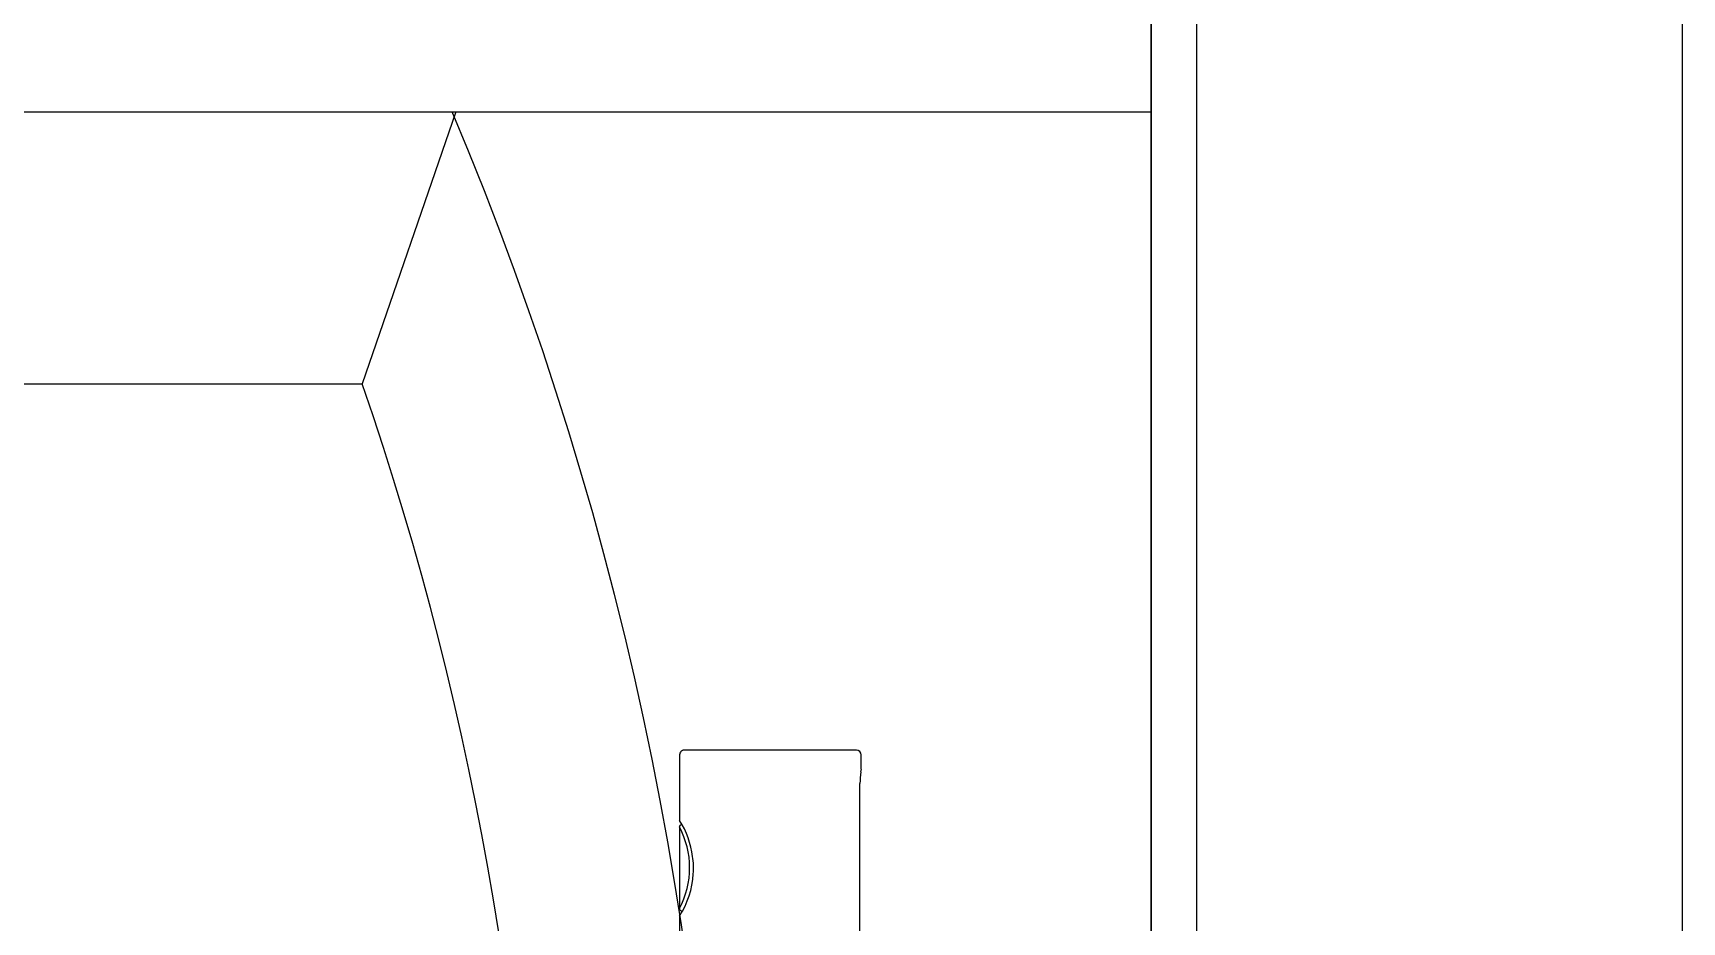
# Model space of a CAD drawing. Header units: millimetres. Extents: x 976 to 9349, y -1578 to 2211.
# Drawn here: x 5075.84 to 5112.19, y 145.15 to 164.76 of the extents above; entities that cross this region are included whole.
import ezdxf

# ---------------------------------------------------------------- set-up
doc = ezdxf.new("R2010")
doc.units = ezdxf.units.MM
for name, color, linetype in [('Płytki', 254, 'Continuous'), ('Wbudowane', 175, 'Continuous'), ('Ściany', 7, 'Continuous')]:
    doc.layers.add(name, color=color, linetype=linetype)

# ---------------------------------------------------------------- blocks, each defined once
blk = doc.blocks.new('Z$W@#9123')
for p, q in [((0, 46.403), (0, 42.603)), ((0.417, 46.503), (0.1, 46.503)), ((1.333, 46.478), (0.733, 46.478)), ((4.917, 46.478), (1.333, 46.478)), ((0.1, 42.503), (1.55, 42.503)), ((1.69, 42.499), (3.49, 42.499)), ((3.65, 42.503), (5.031, 42.503))]:
    blk.add_line(p, q)
for centre, radius, start, end in [((0.1, 46.403), 0.1, 90, 180), ((0.734, 48.551), 2.073, 261.2068, 262.9113), ((0.733, 48.536), 2.057, 262.8707, 269.9954), ((0.1, 42.603), 0.1, 180, 270), ((2.574, 40.904), 1.898, 96.9785, 122.637), ((2.59, 40.814), 1.91, 61.8814, 118.1186), ((2.598, 41.21), 1.599, 85.3572, 99.1968), ((2.62, 40.909), 1.898, 57.1213, 86.7318), ((3.494, 42.547), 0.0456, 301.9671, 35.4292), ((1.55, 42.552), 0.0499, 269.9437, 292.8852), ((1.55, 42.553), 0.05, 292.9186, 333.6974), ((1.703, 42.602), 0.104, 251.184, 263.0635), ((3.49, 42.545), 0.046, 270, 307.7119), ((3.65, 42.553), 0.05, 205.8302, 247.0814), ((3.65, 42.552), 0.0499, 247.1149, 270.0563)]:
    blk.add_arc(centre, radius, start, end)
blk.add_open_spline([(1.642, 42.558), (1.641, 42.552), (1.64, 42.548), (1.64, 42.545), (1.64, 42.539), (1.644, 42.526), (1.654, 42.513), (1.664, 42.505), (1.669, 42.504), (1.669, 42.503)], degree=3, knots=[0, 0, 0, 0, 0.262703, 0.262703, 0.262703, 0.514925, 0.77659, 0.981402, 1, 1, 1, 1])
blk = doc.blocks.new('Z$W@#8064')
for p, q in [((64, 160), (64, 0)), ((58, 120.111), (58, 17.396)), ((64, 15.33, 3.975), (58, 17.396, 1.934)), ((0, 0), (70, 0))]:
    blk.add_line(p, q)
for radius, start, end in [(70.81, 251.13073, 289.03951), (74.81, 247.27422, 292.89111)]:
    blk.add_arc((34.901, 84.332, 3.975), radius, start, end)

msp = doc.modelspace()

# ---------------------------------------------------------------- linework, layer by layer
at = {"layer": 'Płytki'}
msp.add_line((5100.493, 169.016), (5100.493, 99.016), dxfattribs=at)
at = {"layer": 'Ściany'}
for p, q in [((5112.193, 345.316), (5112.193, 77.616)), ((5101.493, 98.016), (5101.493, 335.316))]:
    msp.add_line(p, q, dxfattribs=at)

# ---------------------------------------------------------------- block references
at = {"layer": 'Wbudowane'}
for name, p, rotation in [('Z$W@#8064', (5100.493, 99.016), 90), ('Z$W@#9123', (5047.591, 148.941), -90.00000000000001)]:
    msp.add_blockref(name, p, dxfattribs=dict(at, rotation=rotation))

doc.saveas('drawing.dxf')
